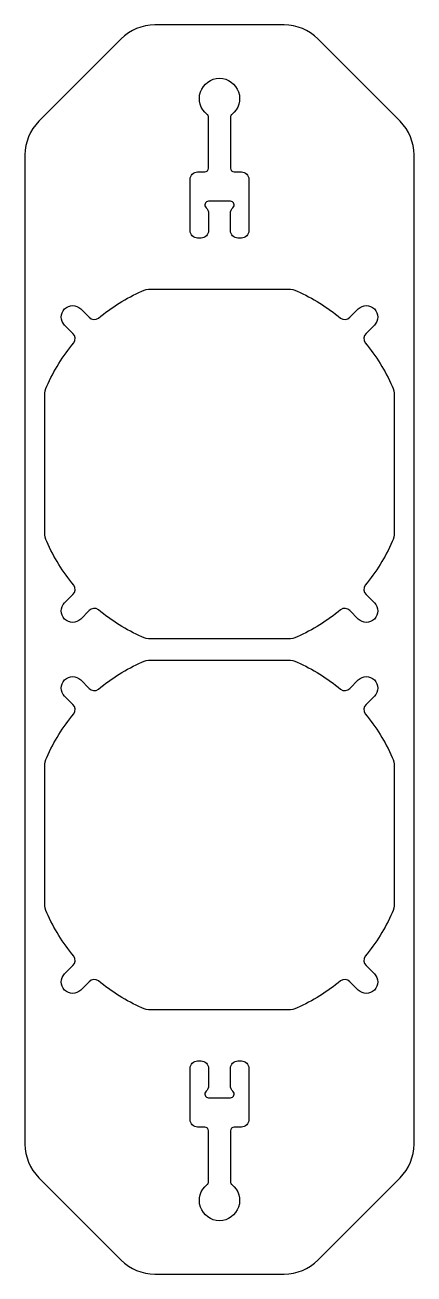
# Model space of a CAD drawing. Header units: millimetres. Extents: x 344 to 397, y -85 to 85.
import ezdxf

# ---------------------------------------------------------------- set-up
doc = ezdxf.new("R2010")
doc.units = ezdxf.units.MM
doc.layers.get('0').update_dxf_attribs({"linetype": 'CONTINUOUS'})

msp = doc.modelspace()

# ---------------------------------------------------------------- linework, layer by layer
for points in [[(394.6, -71.9, 0.198912), (396.5, -67.31), (396.5, 67.31, 0.198912), (394.6, 71.9), (383.4, 83.1, 0.198912), (378.81, 85), (361.19, 85, 0.198912), (356.6, 83.1), (345.4, 71.9, 0.198912), (343.5, 67.31), (343.5, -67.31, 0.198912), (345.4, -71.9), (356.6, -83.1, 0.198912), (361.19, -85), (378.81, -85, 0.198912), (383.4, -83.1)], [(371.69, 72.83, 0.230961), (371.5, 72.44), (371.5, 65.5, 0.414214), (372, 65), (373, 65, -0.414214), (374, 64), (374, 57, -0.414214), (373, 56), (372.5, 56, -0.414214), (371.5, 57), (371.5, 59.38, -0.213422), (371.83, 60.13, 0.6885), (371.5, 61), (368.5, 61, 0.6885), (368.17, 60.13, -0.213422), (368.5, 59.38), (368.5, 57, -0.414214), (367.5, 56), (367, 56, -0.414214), (366, 57), (366, 64, -0.414214), (367, 65), (368, 65, 0.414214), (368.5, 65.5), (368.5, 72.44, 0.230961), (368.31, 72.83, -2.905868)], [(346.2, 15.91), (346.2, 34.59, -0.105888), (346.46, 35.82, -0.068136), (350.17, 41.75, 0.357034), (350.04, 43.01), (348.9, 44.15, -1), (351.1, 46.35), (352.24, 45.21, 0.357034), (353.5, 45.08, -0.068136), (359.43, 48.79, -0.105888), (360.66, 49.05), (379.34, 49.05, -0.105888), (380.57, 48.79, -0.068136), (386.5, 45.08, 0.357034), (387.76, 45.21), (388.9, 46.35, -1), (391.1, 44.15), (389.96, 43.01, 0.357034), (389.83, 41.75, -0.068136), (393.54, 35.82, -0.105888), (393.8, 34.59), (393.8, 15.91, -0.105888), (393.54, 14.68, -0.068136), (389.83, 8.75, 0.357034), (389.96, 7.49), (391.1, 6.35, -1), (388.9, 4.15), (387.76, 5.29, 0.357034), (386.5, 5.42, -0.068136), (380.57, 1.71, -0.105888), (379.34, 1.45), (360.66, 1.45, -0.105888), (359.43, 1.71, -0.068136), (353.5, 5.42, 0.357034), (352.24, 5.29), (351.1, 4.15, -1), (348.9, 6.35), (350.04, 7.49, 0.357034), (350.17, 8.75, -0.068136), (346.46, 14.68, -0.105888)], [(346.2, -34.59), (346.2, -15.91, -0.105888), (346.46, -14.68, -0.068136), (350.17, -8.75, 0.357034), (350.04, -7.49), (348.9, -6.35, -1), (351.1, -4.15), (352.24, -5.29, 0.357034), (353.5, -5.42, -0.068136), (359.43, -1.71, -0.105888), (360.66, -1.45), (379.34, -1.45, -0.105888), (380.57, -1.71, -0.068136), (386.5, -5.42, 0.357034), (387.76, -5.29), (388.9, -4.15, -1), (391.1, -6.35), (389.96, -7.49, 0.357034), (389.83, -8.75, -0.068136), (393.54, -14.68, -0.105888), (393.8, -15.91), (393.8, -34.59, -0.105888), (393.54, -35.82, -0.068136), (389.83, -41.75, 0.357034), (389.96, -43.01), (391.1, -44.15, -1), (388.9, -46.35), (387.76, -45.21, 0.357034), (386.5, -45.08, -0.068136), (380.57, -48.79, -0.105888), (379.34, -49.05), (360.66, -49.05, -0.105888), (359.43, -48.79, -0.068136), (353.5, -45.08, 0.357034), (352.24, -45.21), (351.1, -46.35, -1), (348.9, -44.15), (350.04, -43.01, 0.357034), (350.17, -41.75, -0.068136), (346.46, -35.82, -0.105888)], [(371.5, -72.44, 0.230961), (371.69, -72.83, -2.905868), (368.31, -72.83, 0.230961), (368.5, -72.44), (368.5, -65.5, 0.414214), (368, -65), (367, -65, -0.414214), (366, -64), (366, -57, -0.414214), (367, -56), (367.5, -56, -0.414214), (368.5, -57), (368.5, -59.38, -0.213422), (368.17, -60.13, 0.6885), (368.5, -61), (371.5, -61, 0.6885), (371.83, -60.13, -0.213422), (371.5, -59.38), (371.5, -57, -0.414214), (372.5, -56), (373, -56, -0.414214), (374, -57), (374, -64, -0.414214), (373, -65), (372, -65, 0.414214), (371.5, -65.5)]]:
    msp.add_lwpolyline(points, format="xyb", close=True)

doc.saveas('drawing.dxf')
